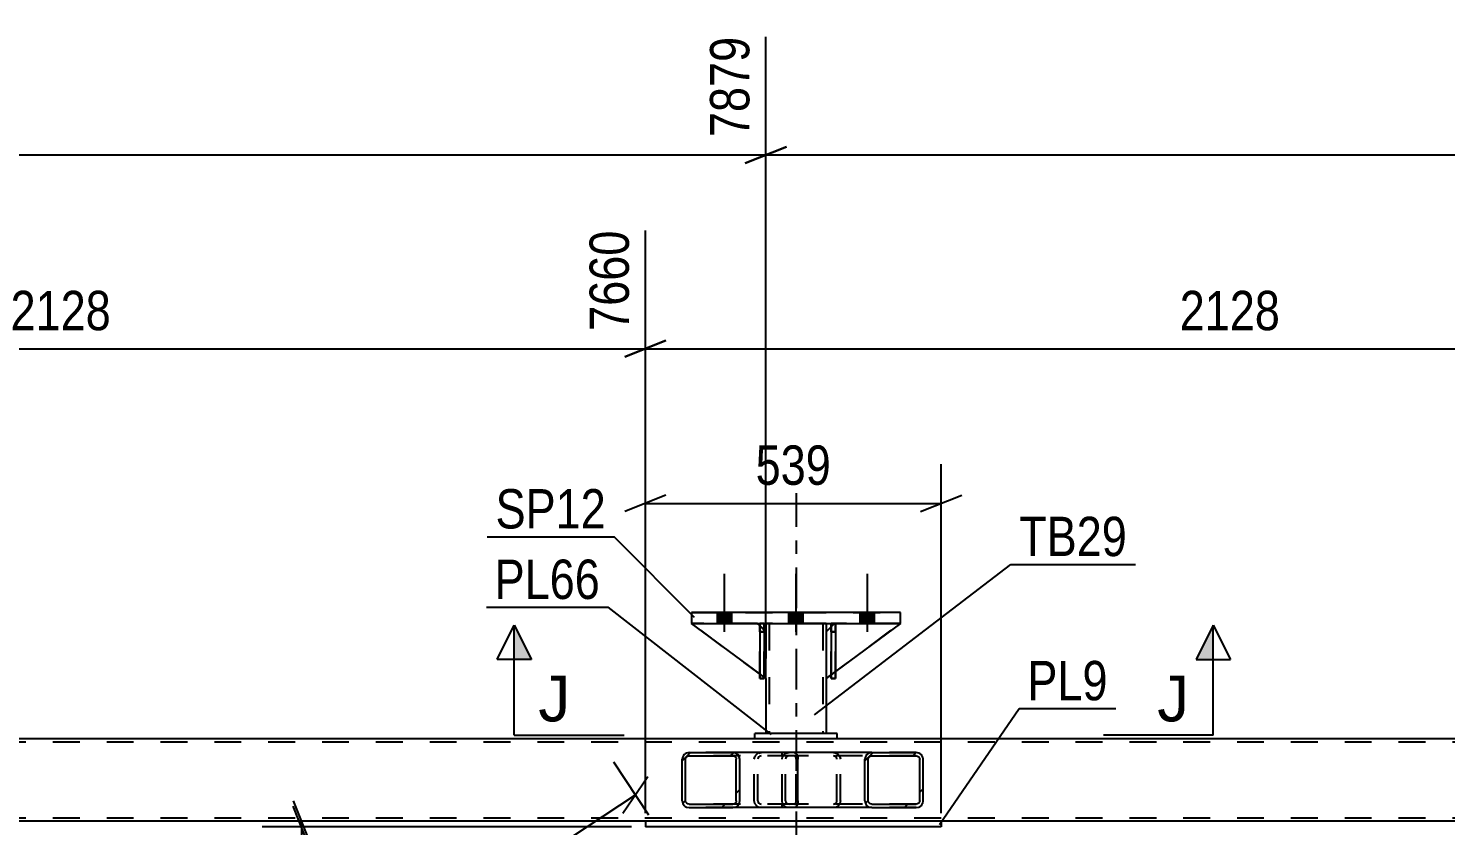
# Model space of a CAD drawing. Header units: millimetres. Extents: x -851 to 338, y -786 to 55.
# Drawn here: x -573.3 to -470.1, y -427.8 to -369.8 of the extents above; entities that cross this region are included whole.
import ezdxf

# ---------------------------------------------------------------- set-up
doc = ezdxf.new("R2010")
doc.units = ezdxf.units.MM
doc.linetypes.add('DXK_LINE_DOT2', pattern=[3.9198, 1.9599, -1.9599])
doc.linetypes.add('DXK_LINE_DOT3', pattern=[5.9187, 2.979, -0.9799, 0.9799, -0.9799])
doc.styles.add('Arial', font='ARIAL.TTF', dxfattribs={"height": 0.2})
doc.styles.add('Arial Narrow', font='ARIALN.TTF', dxfattribs={"height": 0.2})

# ---------------------------------------------------------------- blocks, each defined once
blk = doc.blocks.new('Part-232933133-2627 - 2503')
at = {"color": 7, "linetype": 'DXK_LINE_DOT2'}
for p, q in [((-514.62, -413.06), (-515.22, -413.66)), ((-515.22, -417.06), (-509.82, -413.06)), ((-515.22, -413.66), (-515.22, -417.06)), ((-509.82, -413.06), (-514.62, -413.06))]:
    blk.add_line(p, q, dxfattribs=at)
blk = doc.blocks.new('Part-232933133-2624 - 2503')
at = {"color": 2, "linetype": 'Continuous'}
for p, q in [((-520.06, -416.73), (-525.02, -413.06)), ((-520.06, -413.21), (-520.22, -413.06)), ((-519.62, -413.66), (-519.74, -413.53)), ((-519.62, -413.66), (-519.62, -413.66)), ((-519.62, -417.06), (-519.62, -413.66)), ((-519.74, -416.97), (-519.62, -417.06)), ((-519.62, -417.06), (-519.62, -417.06))]:
    blk.add_line(p, q, dxfattribs=at)
at = {"color": 7, "linetype": 'DXK_LINE_DOT2'}
for p, q in [((-520.22, -413.06), (-525.02, -413.06)), ((-520.22, -413.06), (-519.62, -413.66)), ((-519.74, -413.53), (-520.06, -413.21)), ((-519.62, -413.66), (-519.62, -417.06)), ((-519.74, -416.97), (-520.06, -416.73))]:
    blk.add_line(p, q, dxfattribs=at)
blk = doc.blocks.new('Bolt-232933133-2512 - 2503')
at = {"linetype": 'Continuous'}
for points in [[(-523.14, -413.06), (-522.1, -413.06), (-522.1, -412.26), (-523.14, -412.26)], [(-523.14, -413.06), (-522.1, -413.06), (-522.1, -412.26), (-523.14, -412.26)], [(-523.14, -413.06), (-522.1, -413.06), (-522.1, -412.26), (-523.14, -412.26)], [(-517.94, -413.06), (-516.9, -413.06), (-516.9, -412.26), (-517.94, -412.26)], [(-517.94, -413.06), (-516.9, -413.06), (-516.9, -412.26), (-517.94, -412.26)], [(-512.74, -413.06), (-511.7, -413.06), (-511.7, -412.26), (-512.74, -412.26)], [(-512.74, -413.06), (-511.7, -413.06), (-511.7, -412.26), (-512.74, -412.26)], [(-512.74, -413.06), (-511.7, -413.06), (-511.7, -412.26), (-512.74, -412.26)]]:
    blk.add_hatch(color=1, dxfattribs=at).paths.add_polyline_path(points)
at = {"color": 1, "linetype": 'Continuous'}
for p, q in [((-522.62, -413.66), (-522.62, -409.46)), ((-522.62, -413.66), (-522.62, -409.46)), ((-522.62, -413.66), (-522.62, -409.46)), ((-517.42, -413.66), (-517.42, -409.46)), ((-517.42, -413.66), (-517.42, -409.46)), ((-512.22, -413.66), (-512.22, -409.46)), ((-512.22, -413.66), (-512.22, -409.46)), ((-512.22, -413.66), (-512.22, -409.46)), ((-523.14, -413.06), (-523.14, -412.26)), ((-523.14, -413.06), (-523.14, -412.26)), ((-523.14, -413.06), (-523.14, -412.26)), ((-522.1, -413.06), (-522.1, -412.26)), ((-522.1, -413.06), (-522.1, -412.26)), ((-522.1, -413.06), (-522.1, -412.26)), ((-517.94, -413.06), (-517.94, -412.26)), ((-517.94, -413.06), (-517.94, -412.26)), ((-516.9, -413.06), (-516.9, -412.26)), ((-516.9, -413.06), (-516.9, -412.26)), ((-512.74, -413.06), (-512.74, -412.26)), ((-512.74, -413.06), (-512.74, -412.26)), ((-512.74, -413.06), (-512.74, -412.26)), ((-511.7, -413.06), (-511.7, -412.26)), ((-511.7, -413.06), (-511.7, -412.26)), ((-511.7, -413.06), (-511.7, -412.26))]:
    blk.add_line(p, q, dxfattribs=at)
blk = doc.blocks.new('Part-232933133-2647 - 2503')
at = {"color": 7, "linetype": 'DXK_LINE_DOT3'}
blk.add_line((-517.42, -403.06), (-517.42, -431.06), dxfattribs=at)
at = {"color": 2, "linetype": 'Continuous'}
for p, q in [((-519.62, -413.06), (-519.62, -413.66)), ((-515.22, -413.06), (-515.22, -413.66)), ((-519.62, -417.06), (-519.62, -421.06)), ((-515.22, -417.06), (-515.22, -421.06))]:
    blk.add_line(p, q, dxfattribs=at)
at = {"color": 7, "linetype": 'DXK_LINE_DOT2'}
for p, q in [((-515.22, -413.06), (-519.62, -413.06)), ((-519.62, -413.66), (-519.62, -417.06)), ((-519.38, -413.06), (-519.38, -421.06)), ((-515.46, -413.06), (-515.46, -421.06)), ((-515.22, -413.66), (-515.22, -417.06)), ((-515.22, -421.06), (-519.62, -421.06))]:
    blk.add_line(p, q, dxfattribs=at)
blk = doc.blocks.new('Part-232933133-2628 - 2503')
at = {"color": 2, "linetype": 'Continuous'}
for p, q in [((-514.54, -413.06), (-514.86, -413.06)), ((-514.86, -413.06), (-514.86, -417.06)), ((-514.54, -413.06), (-514.54, -413.06)), ((-514.54, -413.06), (-514.54, -417.06)), ((-514.54, -417.06), (-514.86, -417.06))]:
    blk.add_line(p, q, dxfattribs=at)
at = {"color": 7, "linetype": 'DXK_LINE_DOT2'}
for p, q in [((-514.86, -413.66), (-514.86, -413.06)), ((-514.54, -413.66), (-514.86, -413.66)), ((-514.86, -413.66), (-514.86, -417.06)), ((-514.54, -413.66), (-514.54, -413.06)), ((-514.54, -413.06), (-514.54, -413.06)), ((-514.54, -417.06), (-514.54, -413.66))]:
    blk.add_line(p, q, dxfattribs=at)
blk = doc.blocks.new('Part-232933133-2629 - 2503')
at = {"color": 2, "linetype": 'Continuous'}
for p, q in [((-519.74, -413.06), (-520.06, -413.06)), ((-520.06, -413.06), (-520.06, -417.06)), ((-519.74, -413.06), (-519.74, -413.06)), ((-519.74, -413.06), (-519.74, -417.06)), ((-519.74, -417.06), (-520.06, -417.06))]:
    blk.add_line(p, q, dxfattribs=at)
at = {"color": 7, "linetype": 'DXK_LINE_DOT2'}
for p, q in [((-520.06, -413.66), (-520.06, -413.06)), ((-519.74, -413.66), (-520.06, -413.66)), ((-520.06, -413.66), (-520.06, -417.06)), ((-519.74, -413.66), (-519.74, -413.06)), ((-519.74, -413.06), (-519.74, -413.06)), ((-519.74, -417.06), (-519.74, -413.66))]:
    blk.add_line(p, q, dxfattribs=at)
blk = doc.blocks.new('Part-232933133-2623 - 2503')
at = {"color": 2, "linetype": 'Continuous'}
for p, q in [((-509.82, -412.26), (-525.02, -412.26)), ((-525.02, -412.26), (-525.02, -413.06)), ((-509.82, -413.06), (-509.82, -412.26)), ((-525.02, -413.06), (-509.82, -413.06))]:
    blk.add_line(p, q, dxfattribs=at)
at = {"color": 7, "linetype": 'DXK_LINE_DOT2'}
for p, q in [((-525.02, -412.26), (-509.82, -412.26)), ((-525.02, -413.06), (-509.82, -413.06))]:
    blk.add_line(p, q, dxfattribs=at)
blk = doc.blocks.new('Part-232933133-2630 - 2503')
at = {"color": 7, "linetype": 'DXK_LINE_DOT2'}
for p, q in [((-514.86, -413.66), (-514.86, -413.06)), ((-514.86, -413.06), (-514.86, -413.06)), ((-514.86, -413.06), (-514.86, -417.06)), ((-514.54, -413.06), (-514.86, -413.06)), ((-514.86, -417.06), (-514.86, -413.66)), ((-514.86, -413.66), (-514.54, -413.66)), ((-514.54, -413.66), (-514.54, -413.06)), ((-514.54, -417.06), (-514.54, -413.06)), ((-514.54, -413.66), (-514.54, -417.06)), ((-514.86, -417.06), (-514.54, -417.06))]:
    blk.add_line(p, q, dxfattribs=at)
blk = doc.blocks.new('Part-232933133-2602 - 2503')
at = {"color": 2, "linetype": 'Continuous'}
for p, q in [((-265, -421.46), (-791.8, -421.46)), ((-528.39, -427.46), (-591.98, -427.46)), ((-443.26, -427.46), (-506.85, -427.46))]:
    blk.add_line(p, q, dxfattribs=at)
at = {"color": 7, "linetype": 'DXK_LINE_DOT2'}
for p, q in [((-114.88, -421.7), (-791.8, -421.7)), ((-114.88, -427.22), (-791.8, -427.22)), ((-506.85, -427.46), (-528.39, -427.46))]:
    blk.add_line(p, q, dxfattribs=at)
blk = doc.blocks.new('Part-232933133-2625 - 2503')
at = {"color": 7, "linetype": 'DXK_LINE_DOT2'}
for p, q in [((-519.62, -417.06), (-525.02, -413.06)), ((-525.02, -413.06), (-520.22, -413.06)), ((-520.22, -413.06), (-519.62, -413.66)), ((-519.62, -413.66), (-520.22, -413.06)), ((-519.62, -413.66), (-519.62, -417.06)), ((-519.62, -413.66), (-519.62, -413.66)), ((-519.62, -413.66), (-519.62, -417.06))]:
    blk.add_line(p, q, dxfattribs=at)
blk = doc.blocks.new('Part-232933133-2626 - 2503')
at = {"color": 2, "linetype": 'Continuous'}
for p, q in [((-514.86, -413.31), (-515.22, -413.66)), ((-515.22, -413.66), (-515.22, -417.06)), ((-509.82, -413.06), (-514.54, -416.56)), ((-514.86, -416.8), (-515.22, -417.06))]:
    blk.add_line(p, q, dxfattribs=at)
at = {"color": 7, "linetype": 'DXK_LINE_DOT2'}
for p, q in [((-514.62, -413.06), (-514.86, -413.31)), ((-509.82, -413.06), (-514.62, -413.06)), ((-514.54, -416.56), (-514.86, -416.8))]:
    blk.add_line(p, q, dxfattribs=at)
blk = doc.blocks.new('Part-232933133-2631 - 2503')
at = {"color": 7, "linetype": 'DXK_LINE_DOT2'}
for p, q in [((-520.06, -413.66), (-520.06, -413.06)), ((-520.06, -413.06), (-520.06, -413.06)), ((-520.06, -413.06), (-520.06, -417.06)), ((-519.74, -413.06), (-520.06, -413.06)), ((-520.06, -417.06), (-520.06, -413.66)), ((-520.06, -413.66), (-519.74, -413.66)), ((-519.74, -413.66), (-519.74, -413.06)), ((-519.74, -417.06), (-519.74, -413.06)), ((-519.74, -413.66), (-519.74, -417.06)), ((-520.06, -417.06), (-519.74, -417.06))]:
    blk.add_line(p, q, dxfattribs=at)
blk = doc.blocks.new('Part-232933133-2632 - 2503')
at = {"color": 2, "linetype": 'Continuous'}
for p, q in [((-514.42, -421.06), (-520.42, -421.06)), ((-520.42, -421.46), (-520.42, -421.06)), ((-514.42, -421.46), (-514.42, -421.06)), ((-514.42, -421.46), (-520.42, -421.46))]:
    blk.add_line(p, q, dxfattribs=at)
blk = doc.blocks.new('Part-232933133-2769 - 2503')
at = {"color": 2, "linetype": 'Continuous'}
for p, q in [((-506.85, -427.46), (-528.39, -427.46)), ((-528.39, -427.46), (-528.39, -427.86)), ((-506.85, -427.86), (-528.39, -427.86)), ((-506.85, -427.46), (-506.85, -427.86))]:
    blk.add_line(p, q, dxfattribs=at)
blk = doc.blocks.new('Part-232933133-2909 - 2503')
at = {"linetype": 'Continuous'}
h = blk.add_hatch(dxfattribs=at)
h.set_pattern_fill('', scale=0.7, style=0, pattern_type=0)
h.set_pattern_definition([(45, (-512.3719, -426.1638), (-1.57154, 1.57154), [])])
h.paths.add_polyline_path([(-512.41, -425.98), (-512.37, -426.16), (-512.26, -426.32), (-512.1, -426.42), (-511.9, -426.46), (-508.66, -426.46), (-508.47, -426.42), (-508.3, -426.32), (-508.19, -426.16), (-508.15, -425.98), (-508.15, -422.94), (-508.19, -422.76), (-508.3, -422.6), (-508.47, -422.5), (-508.66, -422.46), (-511.9, -422.46), (-512.1, -422.5), (-512.26, -422.6), (-512.37, -422.76), (-512.41, -422.94)])
h.paths.add_polyline_path([(-512.14, -422.85), (-512.08, -422.77), (-512, -422.72), (-511.9, -422.7), (-508.66, -422.7), (-508.57, -422.72), (-508.48, -422.77), (-508.43, -422.85), (-508.41, -422.94), (-508.41, -425.98), (-508.43, -426.07), (-508.48, -426.15), (-508.57, -426.2), (-508.66, -426.22), (-511.9, -426.22), (-512, -426.2), (-512.08, -426.15), (-512.14, -426.07), (-512.16, -425.98), (-512.16, -422.94)])
at = {"color": 7, "linetype": 'DXK_LINE_DOT2'}
for p, q in [((-518.44, -422.94), (-518.4, -422.76)), ((-518.44, -425.98), (-518.44, -422.94)), ((-518.17, -422.85), (-518.19, -422.94)), ((-518.19, -425.98), (-518.19, -422.94)), ((-518.11, -422.77), (-518.17, -422.85)), ((-518.13, -422.5), (-517.93, -422.46)), ((-518.03, -422.72), (-518.11, -422.77)), ((-517.93, -422.7), (-518.03, -422.72)), ((-517.54, -422.46), (-517.93, -422.46)), ((-508.66, -422.7), (-517.93, -422.7)), ((-514.7, -422.46), (-514.5, -422.5)), ((-514.6, -422.72), (-514.7, -422.7)), ((-514.52, -422.77), (-514.6, -422.72)), ((-514.46, -422.85), (-514.52, -422.77)), ((-514.44, -422.94), (-514.46, -422.85)), ((-514.44, -425.98), (-514.44, -422.94)), ((-514.22, -422.76), (-514.19, -422.94)), ((-514.19, -425.98), (-514.19, -422.94)), ((-508.66, -422.46), (-511.9, -422.46)), ((-518.4, -426.16), (-518.44, -425.98)), ((-518.19, -425.98), (-518.17, -426.07)), ((-518.17, -426.07), (-518.11, -426.15)), ((-518.11, -426.15), (-518.03, -426.2)), ((-518.03, -426.2), (-517.93, -426.22)), ((-508.66, -426.22), (-517.93, -426.22)), ((-514.7, -426.22), (-514.6, -426.2)), ((-514.6, -426.2), (-514.52, -426.15)), ((-514.52, -426.15), (-514.46, -426.07)), ((-514.46, -426.07), (-514.44, -425.98)), ((-514.19, -425.98), (-514.22, -426.16)), ((-517.93, -426.46), (-518.13, -426.42)), ((-517.54, -426.46), (-517.93, -426.46)), ((-514.5, -426.42), (-514.7, -426.46)), ((-508.66, -426.46), (-511.9, -426.46))]:
    blk.add_line(p, q, dxfattribs=at)
at = {"color": 2, "linetype": 'Continuous'}
for p, q in [((-511.9, -422.46), (-517.54, -422.46)), ((-512.37, -422.76), (-512.41, -422.94)), ((-512.41, -425.98), (-512.41, -422.94)), ((-512.16, -422.94), (-512.14, -422.85)), ((-512.16, -425.98), (-512.16, -422.94)), ((-512.14, -422.85), (-512.08, -422.77)), ((-511.9, -422.46), (-512.1, -422.5)), ((-512.08, -422.77), (-512, -422.72)), ((-512, -422.72), (-511.9, -422.7)), ((-511.9, -422.46), (-508.66, -422.46)), ((-511.9, -422.7), (-508.66, -422.7)), ((-508.47, -422.5), (-508.66, -422.46)), ((-508.66, -422.7), (-508.57, -422.72)), ((-508.57, -422.72), (-508.48, -422.77)), ((-508.48, -422.77), (-508.43, -422.85)), ((-508.43, -422.85), (-508.41, -422.94)), ((-508.41, -425.98), (-508.41, -422.94)), ((-508.15, -422.94), (-508.19, -422.76)), ((-508.15, -425.98), (-508.15, -422.94)), ((-512.41, -425.98), (-512.37, -426.16)), ((-512.14, -426.07), (-512.16, -425.98)), ((-512.08, -426.15), (-512.14, -426.07)), ((-512, -426.2), (-512.08, -426.15)), ((-511.9, -426.22), (-512, -426.2)), ((-511.9, -426.22), (-508.66, -426.22)), ((-508.57, -426.2), (-508.66, -426.22)), ((-508.48, -426.15), (-508.57, -426.2)), ((-508.43, -426.07), (-508.48, -426.15)), ((-508.41, -425.98), (-508.43, -426.07)), ((-508.19, -426.16), (-508.15, -425.98)), ((-511.9, -426.46), (-517.54, -426.46)), ((-512.1, -426.42), (-511.9, -426.46)), ((-511.9, -426.46), (-508.66, -426.46)), ((-508.66, -426.46), (-508.47, -426.42))]:
    blk.add_line(p, q, dxfattribs=at)
at = {"color": 7, "linetype": 'DXK_LINE_DOT2'}
for centre, start, end in [((-517.95, -422.96), 110.7583, 155.68), ((-514.68, -422.96), 24.32, 69.2417), ((-517.95, -425.96), 204.32, 249.2417), ((-514.68, -425.96), 290.7583, 335.68)]:
    blk.add_arc(centre, 0.496, start, end, dxfattribs=at)
at = {"color": 2, "linetype": 'Continuous'}
for centre, start, end in [((-511.92, -422.96), 110.7583, 155.68), ((-508.65, -422.96), 24.32, 69.2417), ((-511.92, -425.96), 204.32, 249.2417), ((-508.65, -425.96), 290.7583, 335.68)]:
    blk.add_arc(centre, 0.496, start, end, dxfattribs=at)
blk = doc.blocks.new('Part-232933133-2914 - 2503')
at = {"linetype": 'Continuous'}
h = blk.add_hatch(dxfattribs=at)
h.set_pattern_fill('', scale=0.7, style=0, pattern_type=0)
h.set_pattern_definition([(45, (-525.6715, -426.1638), (-1.57154, 1.57154), [])])
h.paths.add_polyline_path([(-525.71, -425.98), (-525.67, -426.16), (-525.56, -426.32), (-525.4, -426.42), (-525.21, -426.46), (-522.02, -426.46), (-521.82, -426.42), (-521.66, -426.32), (-521.55, -426.16), (-521.51, -425.98), (-521.51, -422.94), (-521.55, -422.76), (-521.66, -422.6), (-521.82, -422.5), (-522.02, -422.46), (-525.21, -422.46), (-525.4, -422.5), (-525.56, -422.6), (-525.67, -422.76), (-525.71, -422.94)])
h.paths.add_polyline_path([(-525.44, -422.85), (-525.38, -422.77), (-525.3, -422.72), (-525.21, -422.7), (-522.02, -422.7), (-521.92, -422.72), (-521.84, -422.77), (-521.78, -422.85), (-521.77, -422.94), (-521.77, -425.98), (-521.78, -426.07), (-521.84, -426.15), (-521.92, -426.2), (-522.02, -426.22), (-525.21, -426.22), (-525.3, -426.2), (-525.38, -426.15), (-525.44, -426.07), (-525.46, -425.98), (-525.46, -422.94)])
at = {"color": 2, "linetype": 'Continuous'}
for p, q in [((-525.67, -422.76), (-525.71, -422.94)), ((-525.71, -425.98), (-525.71, -422.94)), ((-525.46, -422.94), (-525.44, -422.85)), ((-525.46, -425.98), (-525.46, -422.94)), ((-525.44, -422.85), (-525.38, -422.77)), ((-525.21, -422.46), (-525.4, -422.5)), ((-525.38, -422.77), (-525.3, -422.72)), ((-525.3, -422.72), (-525.21, -422.7)), ((-525.21, -422.46), (-522.02, -422.46)), ((-525.21, -422.7), (-522.02, -422.7)), ((-517.54, -422.46), (-522.02, -422.46)), ((-521.82, -422.5), (-522.02, -422.46)), ((-522.02, -422.7), (-521.92, -422.72)), ((-521.92, -422.72), (-521.84, -422.77)), ((-521.84, -422.77), (-521.78, -422.85)), ((-521.78, -422.85), (-521.77, -422.94)), ((-521.77, -425.98), (-521.77, -422.94)), ((-521.51, -422.94), (-521.55, -422.76)), ((-521.51, -425.98), (-521.51, -422.94)), ((-517.54, -422.46), (-517.44, -422.5)), ((-517.44, -422.5), (-517.35, -422.6)), ((-517.35, -422.6), (-517.3, -422.76)), ((-517.3, -422.76), (-517.28, -422.94)), ((-517.28, -425.98), (-517.28, -422.94)), ((-525.71, -425.98), (-525.67, -426.16)), ((-525.44, -426.07), (-525.46, -425.98)), ((-525.38, -426.15), (-525.44, -426.07)), ((-525.3, -426.2), (-525.38, -426.15)), ((-525.21, -426.22), (-525.3, -426.2)), ((-525.21, -426.22), (-522.02, -426.22)), ((-521.92, -426.2), (-522.02, -426.22)), ((-521.84, -426.15), (-521.92, -426.2)), ((-521.78, -426.07), (-521.84, -426.15)), ((-521.77, -425.98), (-521.78, -426.07)), ((-521.55, -426.16), (-521.51, -425.98)), ((-517.3, -426.16), (-517.35, -426.32)), ((-517.28, -425.98), (-517.3, -426.16)), ((-525.4, -426.42), (-525.21, -426.46)), ((-525.21, -426.46), (-522.02, -426.46)), ((-522.02, -426.46), (-521.82, -426.42)), ((-517.54, -426.46), (-522.02, -426.46)), ((-517.44, -426.42), (-517.54, -426.46)), ((-517.35, -426.32), (-517.44, -426.42))]:
    blk.add_line(p, q, dxfattribs=at)
at = {"color": 7, "linetype": 'DXK_LINE_DOT2'}
for p, q in [((-522.02, -422.46), (-525.21, -422.46)), ((-517.54, -422.7), (-525.21, -422.7)), ((-520.46, -422.94), (-520.42, -422.76)), ((-520.46, -425.98), (-520.46, -422.94)), ((-520.18, -422.85), (-520.2, -422.94)), ((-520.2, -425.98), (-520.2, -422.94)), ((-520.13, -422.77), (-520.18, -422.85)), ((-520.14, -422.5), (-519.95, -422.46)), ((-520.05, -422.72), (-520.13, -422.77)), ((-519.95, -422.7), (-520.05, -422.72)), ((-518.44, -422.7), (-518.44, -422.46)), ((-517.49, -422.72), (-517.54, -422.7)), ((-517.45, -422.77), (-517.49, -422.72)), ((-517.42, -422.85), (-517.45, -422.77)), ((-517.41, -422.94), (-517.42, -422.85)), ((-517.41, -425.98), (-517.41, -422.94)), ((-517.54, -426.22), (-525.21, -426.22)), ((-520.42, -426.16), (-520.46, -425.98)), ((-520.2, -425.98), (-520.18, -426.07)), ((-520.18, -426.07), (-520.13, -426.15)), ((-520.13, -426.15), (-520.05, -426.2)), ((-520.05, -426.2), (-519.95, -426.22)), ((-518.44, -426.46), (-518.44, -426.22)), ((-517.54, -426.22), (-517.49, -426.2)), ((-517.49, -426.2), (-517.45, -426.15)), ((-517.45, -426.15), (-517.42, -426.07)), ((-517.42, -426.07), (-517.41, -425.98)), ((-522.02, -426.46), (-525.21, -426.46)), ((-519.95, -426.46), (-520.14, -426.42))]:
    blk.add_line(p, q, dxfattribs=at)
at = {"color": 2, "linetype": 'Continuous'}
for centre, start, end in [((-525.22, -422.96), 111.1513, 156.1049), ((-522, -422.96), 23.8951, 68.8487), ((-525.22, -425.96), 203.8951, 248.8487), ((-522, -425.96), 291.1513, 336.1049)]:
    blk.add_arc(centre, 0.492, start, end, dxfattribs=at)
at = {"color": 7, "linetype": 'DXK_LINE_DOT2'}
for centre, start, end in [((-519.97, -422.96), 111.1513, 156.1049), ((-519.97, -425.96), 203.8951, 248.8487)]:
    blk.add_arc(centre, 0.492, start, end, dxfattribs=at)
blk = doc.blocks.new('StraightDimension-232933133-13951 - 2503')
at = {"color": 7, "linetype": 'Continuous'}
for p, q in [((-519.62, -416.06), (-519.62, -370.36)), ((-521.12, -379.57), (-518.12, -378.37)), ((-689.88, -378.97), (-519.62, -378.97))]:
    blk.add_line(p, q, dxfattribs=at)
at = {"color": 0, "linetype": 'Continuous'}
blk.add_wipeout([(-520.22, -369.76), (-524.42, -369.76), (-524.42, -378.27), (-520.22, -378.27)], dxfattribs=at)
at = {"color": 3, "linetype": 'Continuous', "style": 'Arial Narrow'}
blk.add_text('7879', height=2.863, rotation=90.0002, dxfattribs=at).set_placement((-520.82, -377.67))
blk = doc.blocks.new('StraightDimension-232933133-34379 - 2503')
at = {"color": 7, "linetype": 'Continuous'}
for p, q in [((-613.53, -426.46), (-613.53, -384.46)), ((-528.39, -426.46), (-528.39, -384.46)), ((-612.03, -392.47), (-615.03, -393.67)), ((-613.53, -393.07), (-528.39, -393.07)), ((-529.89, -393.67), (-526.89, -392.47))]:
    blk.add_line(p, q, dxfattribs=at)
at = {"color": 0}
blk.add_wipeout([(-566.7, -392.32), (-566.7, -388.12), (-575.22, -388.12), (-575.22, -392.32)], dxfattribs=at)
at = {"color": 3, "style": 'Arial Narrow'}
blk.add_text('2128', height=2.863, dxfattribs=at).set_placement((-574.62, -391.72))
at = {"color": 0, "linetype": 'Continuous'}
blk.add_wipeout([(-528.99, -383.86), (-533.19, -383.86), (-533.19, -392.37), (-528.99, -392.37)], dxfattribs=at)
at = {"color": 3, "linetype": 'Continuous', "style": 'Arial Narrow'}
blk.add_text('7660', height=2.863, rotation=90.0002, dxfattribs=at).set_placement((-529.59, -391.77))
blk = doc.blocks.new('StraightDimension-232933133-3288 - 2503')
at = {"color": 7, "linetype": 'Continuous'}
for p, q in [((-554.04, -425.96), (-552.84, -428.96)), ((-552.84, -429.36), (-554.04, -426.36)), ((-529.39, -427.46), (-556.29, -427.46)), ((-529.39, -427.86), (-556.29, -427.86)), ((-553.44, -427.86), (-553.44, -427.46))]:
    blk.add_line(p, q, dxfattribs=at)
at = {"color": 0}
blk.add_wipeout([(-553.9, -428.72), (-558.1, -428.72), (-558.1, -433.58), (-553.9, -433.58)], dxfattribs=at)
at = {"color": 7, "linetype": 'Continuous'}
blk.add_line((-553.44, -427.86), (-553.44, -433.77), dxfattribs=at)
blk.add_line((-553.44, -427.86), (-553.44, -433.77), dxfattribs=at)
at = {"color": 3, "style": 'Arial Narrow'}
blk.add_text('10', height=2.863, rotation=90.0002, dxfattribs=at).set_placement((-554.5, -432.98))
blk = doc.blocks.new('StraightDimension-232933133-4392 - 2503')
at = {"color": 7, "linetype": 'Continuous'}
for p, q in [((-528.39, -426.86), (-528.39, -401.47)), ((-506.85, -426.86), (-506.85, -401.47)), ((-526.89, -403.72), (-529.89, -404.92)), ((-528.39, -404.32), (-506.85, -404.32)), ((-508.35, -404.92), (-505.35, -403.72))]:
    blk.add_line(p, q, dxfattribs=at)
at = {"color": 0}
blk.add_wipeout([(-514.28, -403.57), (-514.28, -399.37), (-520.96, -399.37), (-520.96, -403.57)], dxfattribs=at)
at = {"color": 3, "style": 'Arial Narrow'}
blk.add_text('539', height=2.863, dxfattribs=at).set_placement((-520.36, -402.97))
blk = doc.blocks.new('StraightDimension-232933133-13950 - 2503')
at = {"color": 7, "linetype": 'Continuous'}
for p, q in [((-519.62, -416.06), (-519.62, -370.36)), ((-518.12, -378.37), (-521.12, -379.57)), ((-519.62, -378.97), (-264.2, -378.97))]:
    blk.add_line(p, q, dxfattribs=at)
blk = doc.blocks.new('StraightDimension-232933133-34378 - 2503')
at = {"color": 7, "linetype": 'Continuous'}
for p, q in [((-528.39, -426.46), (-528.39, -384.46)), ((-443.26, -426.46), (-443.26, -384.46)), ((-526.89, -392.47), (-529.89, -393.67)), ((-528.39, -393.07), (-443.26, -393.07)), ((-444.76, -393.67), (-441.76, -392.47))]:
    blk.add_line(p, q, dxfattribs=at)
at = {"color": 0}
blk.add_wipeout([(-481.57, -392.32), (-481.57, -388.12), (-490.08, -388.12), (-490.08, -392.32)], dxfattribs=at)
at = {"color": 3, "style": 'Arial Narrow'}
blk.add_text('2128', height=2.863, dxfattribs=at).set_placement((-489.48, -391.72))
at = {"color": 0, "linetype": 'Continuous'}
blk.add_wipeout([(-443.86, -383.86), (-448.06, -383.86), (-448.06, -392.37), (-443.86, -392.37)], dxfattribs=at)
at = {"color": 3, "linetype": 'Continuous', "style": 'Arial Narrow'}
blk.add_text('9788', height=2.863, rotation=90.0002, dxfattribs=at).set_placement((-444.46, -391.77))
blk = doc.blocks.new('StraightDimension-232933133-35917 - 2503')
at = {"color": 7, "linetype": 'Continuous'}
for p, q in [((-528.14, -427.02), (-530.69, -423.16)), ((-530.04, -426.86), (-528.2, -424.21)), ((-561.72, -446.98), (-529.12, -425.54)), ((-560.74, -448.46), (-563.28, -444.6)), ((-560.79, -445.65), (-562.64, -448.3))]:
    blk.add_line(p, q, dxfattribs=at)
at = {"color": 0}
blk.add_wipeout([(-543.04, -433.79), (-545.35, -430.28), (-550.93, -433.96), (-548.62, -437.47)], dxfattribs=at)
at = {"color": 3, "style": 'Arial Narrow'}
blk.add_text('975', height=2.863, rotation=33.3347, dxfattribs=at).set_placement((-548.45, -436.64))
blk = doc.blocks.new('StraightDimension-232933133-35927 - 2503')
at = {"color": 7, "linetype": 'Continuous'}
for p, q in [((-443.01, -427.02), (-445.66, -423)), ((-445.01, -426.7), (-443.17, -424.05)), ((-476.69, -446.82), (-444.09, -425.38)), ((-475.6, -448.46), (-478.25, -444.44)), ((-475.76, -445.49), (-477.61, -448.14))]:
    blk.add_line(p, q, dxfattribs=at)
at = {"color": 0}
blk.add_wipeout([(-458.01, -433.64), (-460.32, -430.13), (-465.9, -433.8), (-463.59, -437.31)], dxfattribs=at)
at = {"color": 3, "style": 'Arial Narrow'}
blk.add_text('975', height=2.863, rotation=33.3347, dxfattribs=at).set_placement((-463.42, -436.48))
blk = doc.blocks.new('Mark-232933133-2643 - 2503')
at = {"color": 30, "linetype": 'Continuous'}
for p, q in [((-516.07, -419.72), (-501.77, -408.76)), ((-501.77, -408.76), (-492.71, -408.76))]:
    blk.add_line(p, q, dxfattribs=at)
at = {"color": 0}
blk.add_wipeout([(-493.31, -408.16), (-493.31, -405.16), (-501.17, -405.16), (-501.17, -408.16)], dxfattribs=at)
blk.add_wipeout([(-493.31, -408.16), (-493.31, -405.16), (-501.17, -405.16), (-501.17, -408.16)], dxfattribs=at)
at = {"color": 3, "style": 'Arial Narrow'}
blk.add_text('TB29', height=2.863, dxfattribs=at).set_placement((-501.17, -408.16))
blk = doc.blocks.new('Mark-232933133-2619 - 2503')
at = {"color": 30, "linetype": 'Continuous'}
for p in [(-539.9, -406.75), (-524.82, -412.64)]:
    blk.add_line(p, (-530.66, -406.75), dxfattribs=at)
at = {"color": 0}
blk.add_wipeout([(-531.26, -406.15), (-531.26, -403.15), (-539.3, -403.15), (-539.3, -406.15)], dxfattribs=at)
blk.add_wipeout([(-531.26, -406.15), (-531.26, -403.15), (-539.3, -403.15), (-539.3, -406.15)], dxfattribs=at)
at = {"color": 3, "style": 'Arial Narrow'}
blk.add_text('SP12', height=2.863, dxfattribs=at).set_placement((-539.3, -406.15))
blk = doc.blocks.new('Mark-232933133-2765 - 2503')
at = {"color": 30, "linetype": 'Continuous'}
for p, q in [((-506.96, -427.69), (-501.17, -419.25)), ((-501.17, -419.25), (-494.12, -419.25))]:
    blk.add_line(p, q, dxfattribs=at)
at = {"color": 0}
blk.add_wipeout([(-494.72, -418.65), (-494.72, -415.65), (-500.57, -415.65), (-500.57, -418.65)], dxfattribs=at)
blk.add_wipeout([(-494.72, -418.65), (-494.72, -415.65), (-500.57, -415.65), (-500.57, -418.65)], dxfattribs=at)
at = {"color": 3, "style": 'Arial Narrow'}
blk.add_text('PL9', height=2.863, dxfattribs=at).set_placement((-500.57, -418.65))
blk = doc.blocks.new('SectionMark-232933133-4712 - 2503')
at = {"linetype": 'Continuous'}
for points in [[(-536.69, -415.69), (-537.94, -415.69), (-537.94, -413.19)], [(-487.04, -415.69), (-488.29, -415.69), (-487.04, -413.19)]]:
    blk.add_hatch(color=6, dxfattribs=at).paths.add_polyline_path(points)
at = {"color": 6, "linetype": 'Continuous'}
for p, q in [((-539.19, -415.69), (-537.94, -413.19)), ((-537.94, -421.19), (-537.94, -413.19)), ((-537.94, -413.19), (-536.69, -415.69)), ((-487.04, -413.19), (-488.29, -415.69)), ((-487.04, -421.19), (-487.04, -413.19)), ((-487.04, -413.19), (-485.79, -415.69)), ((-536.69, -415.69), (-539.19, -415.69)), ((-488.29, -415.69), (-485.79, -415.69)), ((-537.94, -421.19), (-529.94, -421.19)), ((-487.04, -421.19), (-495.04, -421.19))]:
    blk.add_line(p, q, dxfattribs=at)
at = {"color": 0, "linetype": 'Continuous'}
for points in [[(-533.85, -420.19), (-533.85, -416.69), (-536.19, -416.69), (-536.19, -420.19)], [(-488.79, -420.19), (-488.79, -416.69), (-491.12, -416.69), (-491.12, -420.19)]]:
    blk.add_wipeout(points, dxfattribs=at)
at = {"color": 3, "linetype": 'Continuous', "style": 'Arial'}
for p in [(-536.19, -420.19), (-491.12, -420.19)]:
    blk.add_text('J', height=3.34, dxfattribs=at).set_placement(p)
blk = doc.blocks.new('Mark-232933133-41854 - 2503')
at = {"color": 30, "linetype": 'Continuous'}
for p in [(-539.97, -411.88), (-519.2, -421.15)]:
    blk.add_line(p, (-531.09, -411.88), dxfattribs=at)
at = {"color": 0}
blk.add_wipeout([(-531.69, -411.28), (-531.69, -408.28), (-539.37, -408.28), (-539.37, -411.28)], dxfattribs=at)
blk.add_wipeout([(-531.69, -411.28), (-531.69, -408.28), (-539.37, -408.28), (-539.37, -411.28)], dxfattribs=at)
at = {"color": 3, "style": 'Arial Narrow'}
blk.add_text('PL66', height=2.863, dxfattribs=at).set_placement((-539.37, -411.28))

msp = doc.modelspace()

# ---------------------------------------------------------------- block references
for name in ['Part-232933133-2647 - 2503', 'Bolt-232933133-2512 - 2503', 'Part-232933133-2623 - 2503', 'Part-232933133-2624 - 2503', 'Part-232933133-2625 - 2503', 'Part-232933133-2629 - 2503', 'Part-232933133-2631 - 2503', 'Part-232933133-2627 - 2503', 'Part-232933133-2626 - 2503', 'Part-232933133-2628 - 2503', 'Part-232933133-2630 - 2503', 'Part-232933133-2632 - 2503', 'Part-232933133-2602 - 2503', 'Part-232933133-2914 - 2503', 'Part-232933133-2909 - 2503', 'Part-232933133-2769 - 2503']:
    msp.add_blockref(name, (0, 0))

# ---------------------------------------------------------------- next in the draw order: block references
msp.add_blockref('StraightDimension-232933133-13951 - 2503', (0, 0))

# ---------------------------------------------------------------- next in the draw order: block references
msp.add_blockref('StraightDimension-232933133-34379 - 2503', (0, 0))

# ---------------------------------------------------------------- next in the draw order: block references
msp.add_blockref('StraightDimension-232933133-3288 - 2503', (0, 0))

# ---------------------------------------------------------------- next in the draw order: block references
msp.add_blockref('StraightDimension-232933133-4392 - 2503', (0, 0))

# ---------------------------------------------------------------- next in the draw order: block references
msp.add_blockref('StraightDimension-232933133-13950 - 2503', (0, 0))

# ---------------------------------------------------------------- next in the draw order: block references
msp.add_blockref('StraightDimension-232933133-34378 - 2503', (0, 0))

# ---------------------------------------------------------------- next in the draw order: block references
for name in ['Mark-232933133-2619 - 2503', 'Mark-232933133-2643 - 2503', 'StraightDimension-232933133-35917 - 2503', 'StraightDimension-232933133-35927 - 2503']:
    msp.add_blockref(name, (0, 0))

# ---------------------------------------------------------------- next in the draw order: block references
msp.add_blockref('Mark-232933133-2765 - 2503', (0, 0))

# ---------------------------------------------------------------- next in the draw order: block references
msp.add_blockref('SectionMark-232933133-4712 - 2503', (0, 0))

# ---------------------------------------------------------------- next in the draw order: block references
msp.add_blockref('Mark-232933133-41854 - 2503', (0, 0))

doc.saveas('drawing.dxf')
